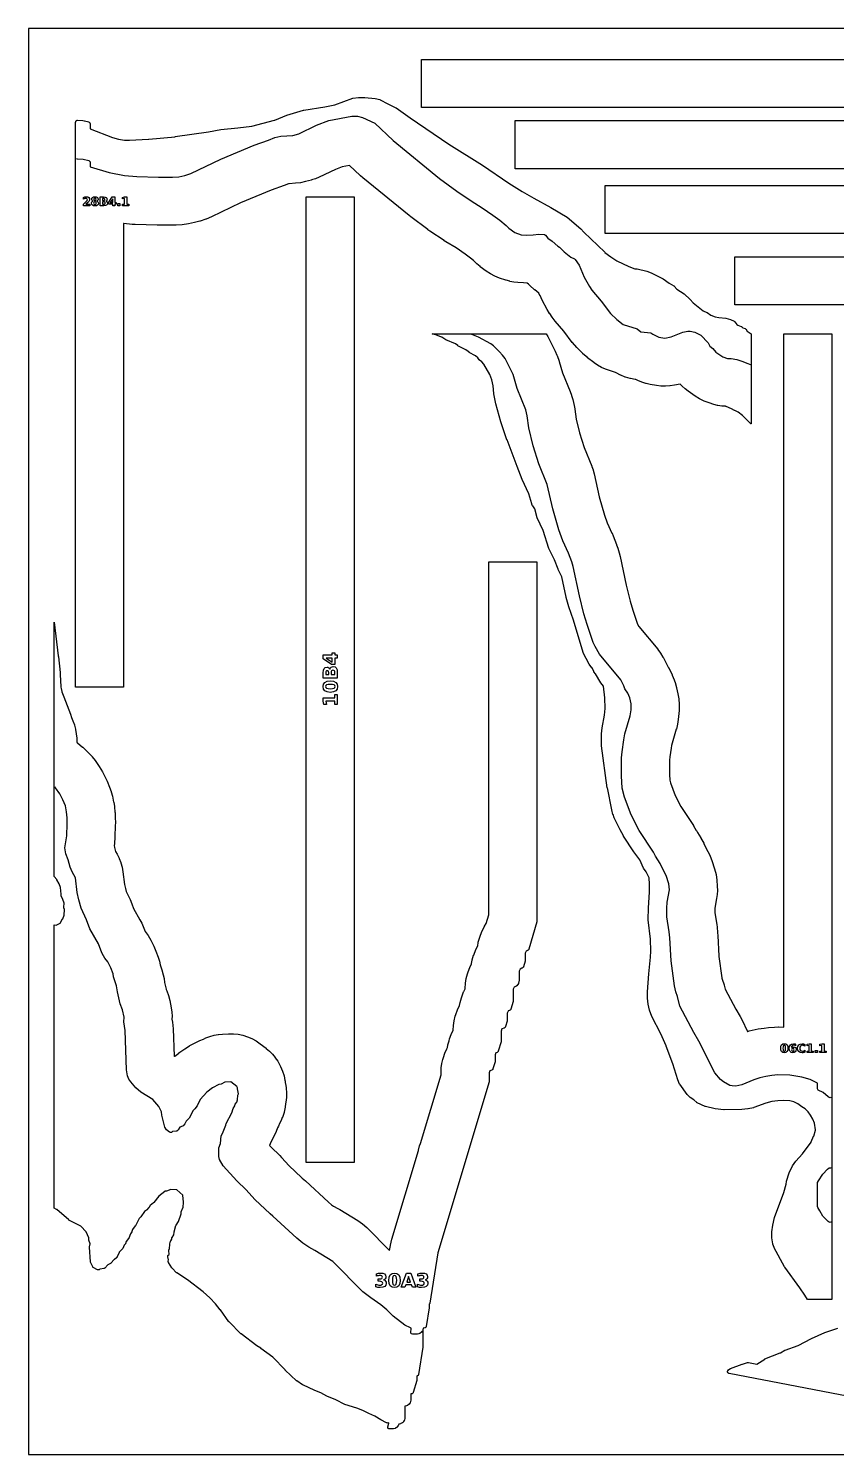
# Model space of a CAD drawing. Header units: millimetres. Extents: x 0 to 841, y 0 to 594.
# Drawn here: x 0 to 336, y 0 to 594 of the extents above; entities that cross this region are included whole.
import ezdxf

# ---------------------------------------------------------------- set-up
doc = ezdxf.new("R2010")
doc.units = ezdxf.units.MM
for name, color, linetype in [('CUT', 1, 'Continuous'), ('ENGRAVE', 5, 'Continuous'), ('SHEET_EDGE_DO_NOT_CUT', 8, 'Continuous')]:
    doc.layers.add(name, color=color, linetype=linetype)

msp = doc.modelspace()

# ---------------------------------------------------------------- linework, layer by layer
at = {"layer": 'CUT'}
for points in [[(565.84, 581.12), (565.84, 561.12), (163.62, 561.12), (163.62, 581.12), (565.84, 581.12)], [(19.62, 554.99), (19.63, 555.05), (19.64, 555.11), (19.68, 555.28), (19.69, 555.33), (19.71, 555.37), (19.73, 555.41), (19.76, 555.45), (19.79, 555.49), (19.86, 555.57), (19.9, 555.61), (19.93, 555.64), (19.97, 555.67), (20.01, 555.69), (20.06, 555.71), (20.17, 555.76), (20.22, 555.77), (20.27, 555.78), (20.33, 555.79), (20.38, 555.79), (22.61, 555.68), (22.67, 555.67), (23.19, 555.59), (23.25, 555.58), (25.06, 555.06), (25.11, 555.05), (25.15, 555.03), (25.18, 555.01), (25.22, 554.99), (25.35, 554.9), (25.39, 554.86), (25.42, 554.83), (25.45, 554.79), (25.48, 554.75), (25.5, 554.71), (25.56, 554.59), (25.58, 554.55), (25.59, 554.51), (25.6, 554.46), (25.61, 554.42), (25.61, 554.38), (25.63, 552.23), (25.63, 552.21), (25.64, 552.21), (35.01, 548.64), (35.02, 548.63), (37.51, 547.87), (37.53, 547.86), (37.54, 547.86), (39.99, 547.55), (40.02, 547.54), (42.1, 547.54), (42.11, 547.54), (50.03, 547.9), (50.04, 547.9), (61.02, 548.94), (61.03, 548.95), (75.01, 551.03), (75.02, 551.03), (80.04, 551.98), (80.09, 551.98), (87.18, 552.62), (87.19, 552.62), (92.95, 553.37), (92.97, 553.37), (102.48, 555.76), (102.52, 555.77), (107.54, 557.85), (107.58, 557.86), (114.56, 560.01), (114.6, 560.02), (114.63, 560.02), (123.41, 561.35), (123.43, 561.35), (127.52, 562.23), (127.52, 562.23), (127.53, 562.23), (135, 565.03), (135.04, 565.04), (135.08, 565.05), (135.12, 565.05), (137.41, 565.31), (137.47, 565.32), (140.04, 565.27), (140.08, 565.27), (144.33, 564.84), (144.39, 564.83), (146.33, 564.38), (146.37, 564.37), (146.42, 564.35), (146.46, 564.33), (149.65, 562.57), (149.67, 562.56), (153.04, 561.03), (153.08, 561.01), (153.12, 560.98), (158.89, 556.81), (158.89, 556.81), (175.02, 545.86), (175.02, 545.86), (189.06, 537.01), (189.08, 537.01), (200.02, 529.62), (200.02, 529.61), (205.61, 526.05), (205.62, 526.05), (210.38, 523.31), (210.39, 523.3), (217.53, 519.51), (217.55, 519.5), (224.29, 515.47), (224.33, 515.45), (224.36, 515.42), (229.96, 510.57), (230.01, 510.53), (231.23, 509.15), (231.25, 509.13), (240, 500.77), (240.02, 500.75), (242.5, 498.86), (242.52, 498.84), (245, 497.28), (245.02, 497.27), (250.03, 494.82), (250.06, 494.81), (252.51, 493.96), (252.53, 493.96), (252.54, 493.96), (253.47, 493.87), (253.54, 493.86), (257.5, 492.9), (257.57, 492.88), (259.29, 492.2), (259.33, 492.19), (264.27, 489.74), (264.3, 489.73), (264.33, 489.7), (266.77, 487.97), (266.79, 487.96), (268.75, 486.84), (268.79, 486.81), (268.83, 486.78), (268.87, 486.74), (270.05, 485.46), (270.05, 485.45), (270.06, 485.44), (273.02, 483.51), (273.06, 483.48), (273.09, 483.45), (275.59, 481.09), (275.62, 481.06), (276.79, 479.73), (276.8, 479.72), (276.81, 479.72), (280.92, 476.36), (280.93, 476.35), (280.94, 476.35), (282.49, 475.74), (282.55, 475.71), (282.6, 475.68), (284.15, 474.59), (284.16, 474.58), (284.17, 474.58), (285.98, 473.95), (286.01, 473.94), (287.53, 473.6), (287.56, 473.6), (290.4, 473.3), (290.44, 473.29), (290.48, 473.28), (292.3, 472.78), (292.34, 472.77), (292.38, 472.75), (293.83, 472.06), (293.88, 472.04), (293.93, 472), (294.1, 471.87), (294.15, 471.83), (294.18, 471.79), (295.02, 470.75), (295.03, 470.74), (295.04, 470.73), (295.43, 470.47), (295.44, 470.46), (295.45, 470.46), (296.82, 469.89), (296.86, 469.87), (296.9, 469.84), (296.94, 469.82), (297.51, 469.36), (297.53, 469.35), (297.54, 469.34), (298.46, 469.01), (298.5, 469), (298.54, 468.97), (298.58, 468.95), (298.62, 468.91), (298.65, 468.88), (298.69, 468.84), (299.35, 467.96), (299.36, 467.95), (299.36, 467.94), (300.94, 466.79), (300.94, 429.26), (300.87, 429.33), (300.84, 429.35), (297.41, 432.8), (297.38, 432.83), (295.59, 434.18), (295.58, 434.19), (295.57, 434.2), (294.11, 434.88), (294.09, 434.89), (292.8, 435.57), (292.77, 435.58), (290.51, 436.49), (290.48, 436.5), (290.24, 436.61), (290.23, 436.62), (290.22, 436.62), (288.74, 436.74), (288.7, 436.74), (287.05, 437.02), (287.01, 437.02), (285.38, 437.44), (285.36, 437.45), (283.45, 438.03), (283.42, 438.04), (281.44, 438.75), (281.39, 438.77), (279.5, 439.7), (279.46, 439.72), (277.67, 440.85), (277.65, 440.86), (274.76, 442.91), (274.74, 442.92), (273.46, 443.91), (273.43, 443.94), (272.24, 445.03), (272.21, 445.06), (271.44, 445.88), (271.44, 445.89), (271.42, 445.89), (269.05, 445.4), (269.03, 445.4), (267.19, 445.11), (267.15, 445.11), (265.31, 444.99), (265.26, 444.99), (263.42, 445.06), (263.37, 445.06), (261.53, 445.3), (261.51, 445.3), (258.95, 445.76), (258.93, 445.76), (257.19, 446.16), (257.14, 446.17), (255.46, 446.71), (255.41, 446.73), (253.77, 447.43), (253.75, 447.44), (252.95, 447.83), (252.94, 447.83), (252.93, 447.83), (252.74, 447.86), (252.71, 447.86), (250.65, 448.21), (250.6, 448.22), (248.6, 448.79), (248.55, 448.8), (246.62, 449.58), (246.57, 449.6), (244.73, 450.58), (244.69, 450.61), (244.51, 450.72), (244.5, 450.73), (244.49, 450.73), (242, 451.48), (241.98, 451.49), (240.28, 452.08), (240.24, 452.1), (238.61, 452.84), (238.57, 452.86), (237.02, 453.74), (236.98, 453.77), (235.51, 454.8), (235.49, 454.81), (232.81, 456.89), (232.78, 456.91), (230.92, 458.54), (230.89, 458.56), (228.33, 461.12), (228.3, 461.14), (226.49, 463.22), (226.47, 463.25), (222.94, 467.9), (222.93, 467.91), (219.38, 472.09), (219.36, 472.11), (218.07, 473.81), (218.05, 473.83), (217.06, 475.3), (217.04, 475.32), (216.06, 476.93), (216.05, 476.95), (213.93, 480.82), (213.92, 480.84), (213.02, 482.72), (213.01, 482.74), (212.58, 483.76), (212.57, 483.77), (212.56, 483.78), (210.82, 485.14), (210.79, 485.16), (208.77, 486.96), (208.75, 486.98), (208.27, 487.47), (208.25, 487.49), (207.65, 487.98), (207.64, 487.99), (207.63, 487.99), (206.17, 488.01), (206.14, 488.01), (203.83, 488.17), (203.81, 488.17), (202.16, 488.36), (202.12, 488.36), (200.5, 488.68), (200.46, 488.69), (198.87, 489.15), (198.85, 489.16), (196.18, 490.05), (196.16, 490.06), (194.25, 490.82), (194.2, 490.84), (192.39, 491.78), (192.35, 491.81), (190.64, 492.94), (190.61, 492.95), (188.13, 494.79), (188.12, 494.8), (186.75, 495.91), (186.72, 495.94), (185.46, 497.17), (185.45, 497.18), (185.3, 497.33), (185.28, 497.36), (184.05, 498.37), (184.03, 498.38), (181.83, 499.99), (181.82, 499.99), (178.05, 502.59), (178.04, 502.6), (173.83, 505.19), (173.82, 505.19), (173.15, 505.62), (173.14, 505.63), (167.18, 509.63), (167.17, 509.64), (166.37, 510.2), (166.36, 510.21), (159.2, 515.55), (159.19, 515.56), (158.53, 516.08), (158.52, 516.08), (139.26, 531.77), (139.24, 531.78), (138.2, 532.7), (138.18, 532.71), (133.68, 536.94), (133.67, 536.94), (133.66, 536.94), (130.61, 536.34), (130.6, 536.34), (130.59, 536.33), (127.83, 535.29), (127.81, 535.28), (121.07, 532.09), (121.05, 532.09), (119.49, 531.43), (119.45, 531.42), (117.85, 530.9), (117.83, 530.89), (115.37, 530.21), (115.34, 530.21), (113.3, 529.76), (113.24, 529.75), (111.16, 529.52), (111.13, 529.52), (108.49, 529.37), (108.48, 529.37), (108.47, 529.36), (108.28, 529.27), (108.25, 529.26), (106.48, 528.56), (106.46, 528.55), (101.12, 526.73), (101.1, 526.72), (88.24, 521.36), (88.23, 521.35), (76.24, 515.58), (76.21, 515.57), (73.94, 514.64), (73.91, 514.63), (71.44, 513.8), (71.41, 513.79), (69.15, 513.18), (69.12, 513.17), (66.66, 512.66), (66.62, 512.65), (63.98, 512.28), (63.95, 512.28), (61.44, 512.1), (61.42, 512.1), (60, 512.05), (59.98, 512.05), (54.1, 512.06), (54.1, 512.06), (53.54, 512.07), (53.53, 512.07), (44.45, 512.33), (44.44, 512.33), (43.17, 512.41), (43.16, 512.41), (39.64, 512.75), (39.63, 512.75), (39.62, 512.73), (39.62, 319.62), (19.62, 319.62), (19.62, 554.99)], [(604.84, 555.62), (604.84, 535.62), (202.62, 535.62), (202.62, 555.62), (604.84, 555.62)], [(135.61, 121.62), (115.64, 121.62), (115.63, 523.84), (135.64, 523.84), (135.61, 121.62)], [(642.34, 528.62), (642.34, 508.62), (240.12, 508.62), (240.12, 528.62), (642.34, 528.62)], [(334.58, 64.62), (324.4, 64.62), (323.32, 66.41), (323.31, 66.43), (321.3, 69.39), (321.29, 69.4), (314.93, 78.04), (314.89, 78.1), (310.58, 86.11), (310.56, 86.15), (310.55, 86.19), (310.04, 87.63), (310.03, 87.67), (310.02, 87.71), (309.59, 90.19), (309.59, 90.23), (309.58, 90.28), (309.59, 92.69), (309.59, 92.75), (309.94, 95.48), (309.95, 95.53), (310.68, 98.71), (310.7, 98.77), (314.57, 109.16), (314.57, 109.18), (315.51, 112.64), (315.51, 112.67), (315.65, 113.75), (315.66, 113.79), (315.67, 113.84), (316.77, 117.3), (316.8, 117.37), (318.15, 120.18), (318.17, 120.22), (318.2, 120.26), (319.59, 122.13), (319.62, 122.17), (322.38, 125.17), (322.4, 125.2), (325.93, 130.16), (325.93, 130.17), (325.94, 130.18), (326.99, 132.63), (327, 132.66), (327.73, 135.15), (327.73, 135.17), (327.73, 135.18), (327.4, 138), (327.4, 138.01), (327.39, 138.02), (326.64, 139.68), (326.63, 139.71), (325.69, 141.28), (325.68, 141.29), (324.69, 142.72), (324.67, 142.75), (323.49, 144.03), (323.48, 144.04), (323.47, 144.05), (322.11, 144.78), (322.08, 144.8), (322.05, 144.82), (320.45, 146.02), (320.44, 146.03), (320.43, 146.03), (318.8, 146.9), (318.79, 146.9), (318.79, 146.91), (317.09, 147.32), (317.08, 147.33), (317.07, 147.33), (314.6, 147.44), (314.58, 147.44), (312.11, 147.36), (312.08, 147.36), (309.62, 147.02), (309.59, 147.02), (307.07, 146.33), (307.05, 146.32), (302.06, 144.48), (302, 144.46), (299.65, 143.94), (299.59, 143.93), (297.14, 143.66), (297.09, 143.66), (289.65, 143.6), (289.59, 143.61), (285.99, 143.98), (285.92, 143.99), (281.94, 144.98), (281.9, 144.99), (281.86, 145.01), (278.48, 146.45), (278.44, 146.47), (278.4, 146.5), (278.37, 146.53), (278.33, 146.56), (277.09, 147.77), (277.08, 147.78), (277.06, 147.78), (275.59, 148.64), (275.56, 148.67), (275.52, 148.69), (275.49, 148.72), (274.38, 149.82), (274.35, 149.85), (274.33, 149.89), (271.19, 154.19), (271.16, 154.24), (271.13, 154.3), (270.43, 156.03), (270.41, 156.06), (268.32, 162.67), (268.31, 162.68), (265.55, 170.15), (265.54, 170.16), (263.29, 175.17), (263.29, 175.18), (259.58, 182.43), (259.55, 182.48), (258.59, 185.08), (258.57, 185.15), (258.05, 187.6), (258.04, 187.65), (257.8, 190.1), (257.8, 190.15), (257.81, 192.67), (257.81, 192.71), (258.34, 200.15), (258.34, 200.16), (259.04, 207.11), (259.04, 207.13), (259.13, 209.7), (259.13, 209.72), (259.02, 214.62), (259.02, 214.64), (258.08, 222.68), (258.07, 222.75), (258.14, 227.67), (258.14, 227.71), (258.65, 234.24), (258.65, 234.26), (258.67, 237.63), (258.66, 237.66), (258.42, 240.13), (258.42, 240.15), (258.42, 240.16), (257.25, 242.65), (257.24, 242.67), (257.24, 242.68), (256.13, 244.17), (256.1, 244.22), (256.07, 244.28), (254.63, 247.7), (254.62, 247.71), (254.62, 247.72), (252.07, 251.03), (252.05, 251.06), (247.85, 257.63), (247.83, 257.66), (246.45, 260.14), (246.44, 260.16), (243.93, 265.18), (243.91, 265.23), (243.44, 266.54), (243.42, 266.6), (242.96, 268.52), (242.96, 268.54), (241.07, 277.68), (241.06, 277.71), (238.7, 295.18), (238.7, 295.24), (238.61, 300.18), (238.62, 300.25), (238.89, 302.68), (238.9, 302.72), (239.92, 307.98), (239.92, 308.01), (240.15, 310.71), (240.15, 310.74), (240, 315.17), (240, 315.19), (239.42, 320), (239.42, 320.01), (239.42, 320.02), (238.34, 321.37), (238.31, 321.4), (238.29, 321.43), (236.15, 325.14), (236.14, 325.15), (236.14, 325.16), (235.45, 326), (235.43, 326.03), (235.4, 326.07), (235.38, 326.11), (234.69, 327.65), (234.68, 327.67), (234.67, 327.68), (233.56, 329.18), (233.52, 329.24), (230.98, 334), (230.96, 334.04), (230.94, 334.09), (226.94, 347.51), (226.93, 347.52), (225, 353.1), (224.99, 353.13), (223.96, 357.05), (223.95, 357.07), (222.08, 365.53), (222.08, 365.54), (222.07, 365.55), (220.59, 368.69), (220.58, 368.72), (219.03, 372.67), (219.02, 372.69), (216.75, 377.35), (216.72, 377.42), (214.3, 384.85), (214.29, 384.87), (211.85, 390.13), (211.83, 390.17), (211.82, 390.21), (210.84, 393.91), (210.83, 393.92), (210.83, 393.93), (209.98, 395.13), (209.95, 395.17), (209.93, 395.21), (209.61, 395.9), (209.59, 395.96), (208.31, 400.17), (208.3, 400.2), (205.62, 406.17), (205.61, 406.19), (203.46, 411.55), (203.46, 411.56), (199.28, 422.65), (199.27, 422.66), (196.72, 430.14), (196.72, 430.16), (194.57, 437.6), (194.56, 437.65), (193.83, 441.85), (193.83, 441.9), (193.56, 445.18), (193.56, 445.21), (193.01, 447.66), (193.01, 447.67), (193, 447.68), (192.09, 449.88), (192.08, 449.91), (189.57, 454.18), (189.57, 454.19), (189.56, 454.19), (188.76, 455.16), (188.75, 455.17), (188.74, 455.17), (187.84, 455.89), (187.81, 455.92), (187.78, 455.95), (187.75, 455.98), (187.09, 456.87), (187.08, 456.88), (187.07, 456.89), (186.18, 457.65), (186.17, 457.65), (186.16, 457.66), (183.54, 459.07), (183.5, 459.09), (183.47, 459.12), (182.14, 460.17), (182.13, 460.17), (182.12, 460.18), (178.84, 461.86), (178.79, 461.89), (178.76, 461.91), (177.8, 462.66), (177.8, 462.67), (177.79, 462.67), (173.86, 464.34), (173.8, 464.37), (172.07, 465.4), (172.04, 465.41), (169.59, 466.46), (169.58, 466.47), (169.57, 466.47), (168.14, 466.84), (215.6, 466.84), (216.25, 465.69), (216.26, 465.67), (218.79, 460.74), (218.8, 460.73), (219.32, 459.63), (219.32, 459.62), (220.09, 457.87), (220.1, 457.84), (220.99, 455.38), (221, 455.35), (222.36, 450.63), (222.37, 450.6), (225.59, 442.85), (225.6, 442.83), (226.18, 441.21), (226.2, 441.17), (226.64, 439.51), (226.65, 439.49), (227.2, 437), (227.21, 436.98), (227.47, 435.51), (227.48, 435.49), (228.08, 431.33), (228.08, 431.31), (229.41, 425.56), (229.42, 425.54), (231.38, 419.5), (231.39, 419.48), (234.56, 411.63), (234.57, 411.61), (235.1, 410.12), (235.11, 410.08), (235.53, 408.56), (235.53, 408.54), (237.72, 398.91), (237.72, 398.9), (239.89, 391.28), (239.89, 391.27), (241, 388.14), (241.01, 388.12), (243, 383.8), (243.01, 383.79), (243.49, 382.64), (243.5, 382.63), (244.89, 379.01), (244.9, 378.99), (245.4, 377.54), (245.4, 377.52), (245.97, 375.61), (245.98, 375.59), (246.36, 374.08), (246.37, 374.06), (248.92, 362.17), (248.92, 362.16), (250.57, 355.45), (250.57, 355.44), (251.67, 351.75), (251.68, 351.75), (253.65, 345.9), (253.65, 345.89), (253.66, 345.88), (254.23, 344.92), (254.23, 344.91), (254.24, 344.91), (262.07, 335.4), (262.09, 335.38), (263.23, 333.85), (263.26, 333.81), (264.24, 332.18), (264.25, 332.16), (265.59, 329.68), (265.6, 329.66), (266.45, 327.9), (266.46, 327.85), (266.48, 327.81), (266.49, 327.8), (266.49, 327.78), (267.19, 326.63), (267.22, 326.58), (268.09, 324.72), (268.1, 324.69), (268.91, 322.72), (268.91, 322.7), (269.49, 321.11), (269.5, 321.06), (269.93, 319.43), (269.93, 319.4), (270.48, 316.91), (270.48, 316.88), (270.83, 314.73), (270.83, 314.68), (270.94, 312.5), (270.94, 312.48), (270.92, 310), (270.92, 309.97), (270.74, 307.48), (270.73, 307.45), (270.41, 305.01), (270.4, 304.99), (270.16, 303.56), (270.15, 303.53), (269.8, 302.12), (269.79, 302.11), (267.82, 295.29), (267.81, 295.27), (267.59, 294.24), (267.59, 294.22), (267.1, 290.58), (267.1, 290.57), (267, 289.28), (267, 289.26), (266.92, 283.34), (266.92, 283.31), (267.11, 280.86), (267.11, 280.85), (267.11, 280.84), (267.38, 279.79), (267.39, 279.76), (269.33, 274.55), (269.35, 274.52), (271.66, 269.93), (271.67, 269.9), (276.94, 261.96), (276.95, 261.93), (278.11, 259.94), (278.13, 259.92), (278.56, 259.07), (278.57, 259.05), (279.98, 256.81), (279.99, 256.79), (281.19, 254.59), (281.2, 254.56), (282.32, 252.16), (282.33, 252.14), (282.9, 251.15), (282.92, 251.13), (283.83, 249.33), (283.85, 249.28), (284.58, 247.4), (284.59, 247.38), (285.72, 243.93), (285.73, 243.9), (286.32, 241.62), (286.33, 241.56), (286.65, 239.23), (286.66, 239.2), (286.85, 236.7), (286.85, 236.68), (286.91, 235), (286.91, 234.95), (286.82, 233.28), (286.81, 233.24), (286.58, 231.57), (286.58, 231.55), (285.85, 227.6), (285.85, 227.57), (285.82, 227.15), (285.82, 227.13), (285.85, 225.79), (285.85, 225.76), (286.62, 220.68), (286.63, 220.67), (286.74, 219.8), (286.74, 219.79), (287, 217.3), (287, 217.29), (287.09, 216.23), (287.09, 216.22), (287.55, 207.52), (287.55, 207.5), (288.73, 198.59), (288.74, 198.57), (288.77, 198.42), (288.77, 198.41), (288.77, 198.4), (288.9, 198.06), (288.91, 198.03), (289.68, 195.59), (289.69, 195.55), (290.1, 193.89), (290.1, 193.88), (290.11, 193.87), (294.51, 185.54), (294.52, 185.53), (296.34, 182.46), (296.35, 182.45), (297.05, 181.17), (297.06, 181.15), (299.5, 176.26), (299.5, 176.25), (299.52, 176.25), (300.08, 176.41), (300.1, 176.42), (302.59, 176.99), (302.6, 176.99), (303.89, 177.24), (303.9, 177.25), (306.38, 177.64), (306.4, 177.65), (308.13, 177.85), (308.15, 177.85), (310.66, 178.03), (310.68, 178.03), (312.41, 178.08), (312.43, 178.08), (314.57, 178.04), (314.58, 178.04), (314.58, 178.05), (314.58, 466.84), (334.58, 466.84), (334.58, 64.62)], [(154.03, 12.17), (154, 12.12), (153.73, 11.66), (153.7, 11.61), (153.66, 11.57), (153.35, 11.26), (153.31, 11.22), (153.26, 11.18), (152.82, 10.91), (152.77, 10.89), (152.73, 10.87), (152.68, 10.85), (152.05, 10.68), (151.99, 10.67), (151.93, 10.67), (150.38, 10.63), (150.33, 10.63), (150.28, 10.63), (150.16, 10.65), (150.12, 10.67), (150.07, 10.68), (150.02, 10.7), (149.98, 10.73), (149.94, 10.76), (149.82, 10.86), (149.78, 10.89), (149.74, 10.93), (149.71, 10.97), (149.69, 11.01), (149.67, 11.05), (149.65, 11.1), (149.61, 11.23), (149.6, 11.28), (149.59, 11.33), (149.59, 11.37), (149.59, 11.42), (149.6, 11.47), (149.61, 11.52), (150.06, 13.11), (150.06, 13.12), (150.05, 13.12), (149.42, 13.11), (149.37, 13.11), (149.32, 13.12), (149.28, 13.13), (149.11, 13.17), (149.07, 13.19), (149.02, 13.21), (146.72, 14.38), (146.68, 14.4), (144.24, 15.97), (144.23, 15.97), (144.22, 15.98), (141.72, 17.01), (141.68, 17.03), (139.23, 18.3), (139.2, 18.32), (136.73, 19.28), (136.71, 19.28), (131.77, 20.82), (131.73, 20.83), (131.7, 20.85), (127.94, 22.71), (127.93, 22.71), (124.29, 24.28), (124.25, 24.3), (121.77, 25.67), (121.74, 25.68), (119.23, 26.65), (119.19, 26.66), (114.22, 28.97), (114.18, 28.99), (114.15, 29.01), (111.72, 30.68), (111.67, 30.73), (106.85, 35.19), (106.83, 35.21), (101.74, 40.51), (101.73, 40.52), (101.72, 40.52), (96.75, 44.21), (96.74, 44.22), (95.12, 45.22), (95.08, 45.25), (88.52, 50.23), (88.47, 50.27), (83.53, 55.19), (83.51, 55.22), (83.48, 55.25), (79.89, 60.2), (79.88, 60.21), (77.87, 62.72), (77.86, 62.73), (75.46, 65.22), (75.45, 65.23), (72.72, 67.7), (72.7, 67.71), (66.25, 72.7), (66.23, 72.71), (61.72, 75.62), (61.67, 75.66), (61.63, 75.7), (59.77, 77.68), (59.74, 77.72), (59.72, 77.75), (58.3, 79.93), (58.28, 79.97), (58.26, 80.01), (58.24, 80.05), (58.23, 80.1), (58.19, 80.27), (58.18, 80.32), (58.18, 80.38), (58.18, 80.43), (58.19, 80.48), (58.33, 81.1), (58.33, 81.12), (58.33, 81.13), (57.99, 82.32), (57.98, 82.37), (57.97, 82.41), (57.97, 82.46), (57.97, 82.5), (57.98, 82.55), (57.99, 82.59), (58.03, 82.74), (58.05, 82.79), (58.07, 82.84), (58.1, 82.88), (58.13, 82.93), (58.17, 82.96), (58.58, 83.35), (58.59, 83.36), (58.59, 83.37), (58.39, 84.95), (58.38, 85), (58.38, 85.05), (58.39, 85.1), (58.4, 85.14), (58.43, 85.25), (58.44, 85.29), (58.46, 85.33), (58.48, 85.37), (58.51, 85.41), (58.72, 85.71), (58.73, 85.72), (58.73, 85.73), (58.85, 87.66), (58.85, 87.71), (58.87, 87.77), (59.19, 88.87), (59.2, 88.91), (59.22, 88.95), (59.24, 88.98), (59.69, 89.74), (59.69, 89.75), (59.69, 89.77), (59.67, 90), (59.67, 90.05), (59.68, 90.09), (59.68, 90.13), (59.69, 90.18), (59.73, 90.31), (59.74, 90.35), (59.76, 90.4), (59.79, 90.44), (60.46, 91.47), (60.46, 91.48), (60.46, 91.5), (60.59, 92.67), (60.6, 92.71), (60.61, 92.75), (61.35, 95.34), (61.37, 95.39), (61.39, 95.44), (61.42, 95.48), (62.44, 96.99), (62.45, 97), (62.45, 97.01), (63.54, 100.18), (63.55, 100.19), (63.55, 100.21), (63.59, 100.86), (63.6, 100.92), (63.61, 100.97), (63.63, 101.02), (64.33, 102.7), (64.34, 102.71), (64.34, 102.73), (64.52, 105.2), (64.52, 105.21), (64.52, 105.22), (64.23, 107.95), (64.23, 107.96), (64.22, 107.97), (61.74, 110.2), (61.73, 110.2), (61.72, 110.21), (59.25, 110.39), (59.23, 110.39), (59.22, 110.38), (57.4, 109.69), (57.35, 109.68), (57.31, 109.67), (57.26, 109.66), (56.75, 109.62), (56.73, 109.62), (56.72, 109.61), (54.24, 107.63), (54.23, 107.62), (54.23, 107.61), (52.19, 104.9), (52.16, 104.86), (52.13, 104.83), (52.1, 104.8), (50.72, 103.74), (50.71, 103.73), (50.71, 103.72), (50.09, 102.76), (50.06, 102.72), (50.03, 102.68), (49.27, 101.88), (49.23, 101.84), (49.18, 101.81), (48.26, 101.2), (48.25, 101.19), (48.25, 101.18), (46.79, 98.94), (46.76, 98.9), (46.73, 98.87), (46.7, 98.84), (46.13, 98.33), (46.12, 98.33), (46.11, 98.32), (44.51, 95.26), (44.49, 95.22), (44.46, 95.18), (43.29, 93.68), (43.28, 93.67), (43.28, 93.66), (43.03, 92.83), (43.02, 92.78), (43, 92.73), (42.97, 92.69), (42.5, 91.97), (42.49, 91.96), (42.48, 91.95), (41.77, 90.1), (41.75, 90.05), (41.72, 90), (41.69, 89.96), (40.71, 88.76), (40.7, 88.75), (40.69, 88.74), (40.34, 87.81), (40.32, 87.77), (40.3, 87.73), (40.27, 87.69), (40.24, 87.65), (39.79, 87.17), (39.78, 87.16), (39.78, 87.15), (39.26, 85.84), (39.24, 85.8), (39.21, 85.75), (39.18, 85.71), (39.15, 85.68), (37.75, 84.21), (37.74, 84.2), (37.74, 84.19), (36.77, 82.05), (36.74, 82), (36.71, 81.96), (36.68, 81.92), (36.64, 81.88), (36.6, 81.85), (35.74, 81.23), (35.73, 81.22), (35.72, 81.21), (34.32, 79.63), (34.28, 79.59), (34.24, 79.55), (34.2, 79.53), (34.15, 79.5), (32.99, 78.97), (32.98, 78.96), (32.97, 78.95), (31.82, 77.64), (31.79, 77.61), (31.75, 77.57), (31.71, 77.55), (31.67, 77.52), (31.62, 77.5), (31.5, 77.46), (31.46, 77.44), (31.41, 77.43), (29.78, 77.18), (29.77, 77.18), (29.76, 77.17), (29.43, 76.96), (29.39, 76.93), (29.35, 76.92), (29.3, 76.9), (29.26, 76.89), (29.21, 76.88), (29.17, 76.88), (29.12, 76.88), (28.94, 76.89), (28.89, 76.9), (28.84, 76.91), (28.79, 76.93), (28.74, 76.95), (26.94, 77.93), (26.89, 77.96), (26.85, 77.99), (26.81, 78.03), (26.78, 78.07), (26.75, 78.11), (26.72, 78.16), (25.83, 80.06), (25.81, 80.11), (25.79, 80.15), (25.78, 80.2), (25.78, 80.25), (25.44, 86.35), (25.44, 86.41), (25.45, 86.47), (25.68, 87.7), (25.69, 87.71), (25.68, 87.73), (25.14, 89.24), (25.13, 89.29), (25.12, 89.33), (25.11, 89.38), (25.06, 90.2), (25.06, 90.21), (25.05, 90.23), (24.03, 92.7), (24.02, 92.71), (24.01, 92.72), (21.74, 95.14), (21.73, 95.15), (21.72, 95.15), (16.82, 97.61), (16.78, 97.63), (16.75, 97.65), (16.72, 97.68), (11.74, 102.01), (11.73, 102.02), (11.72, 102.02), (10.62, 102.56), (10.62, 220.58), (11.47, 220.47), (11.48, 220.47), (11.49, 220.47), (13.13, 221.3), (13.14, 221.31), (13.14, 221.32), (14.21, 223.14), (14.23, 223.17), (14.83, 224.61), (14.83, 224.62), (14.83, 224.63), (14.93, 227.01), (14.93, 227.02), (14.92, 227.03), (14.67, 227.73), (14.66, 227.78), (14.65, 227.83), (14.65, 227.89), (14.65, 227.94), (14.8, 229.63), (14.8, 229.65), (14.8, 229.66), (14.25, 231.25), (14.24, 231.28), (13.6, 232.61), (13.59, 232.65), (13.57, 232.7), (13.56, 232.75), (13.56, 232.79), (13.56, 232.84), (13.58, 233.37), (13.58, 233.38), (13.58, 233.39), (13.27, 236.18), (13.27, 236.19), (13.26, 236.2), (12.71, 237.7), (12.71, 237.71), (12.71, 237.72), (11.75, 239.44), (11.74, 239.44), (11.73, 239.45), (10.62, 240.83), (10.62, 346.7), (12.4, 332.74), (12.4, 332.73), (12.46, 332.24), (12.46, 332.23), (13.12, 325.76), (13.12, 325.75), (13.19, 324.95), (13.19, 324.94), (13.51, 319.71), (13.51, 319.69), (13.58, 319.13), (13.59, 319.11), (13.89, 317.77), (13.89, 317.75), (14.64, 315.57), (14.65, 315.56), (16.8, 310.24), (16.81, 310.21), (17.46, 308.34), (17.46, 308.32), (17.86, 306.97), (17.87, 306.94), (18.43, 305.64), (18.44, 305.62), (19.08, 303.9), (19.1, 303.85), (19.58, 302.09), (19.59, 302.04), (19.9, 300.24), (19.91, 300.2), (20.05, 298.37), (20.05, 298.34), (20.11, 296.64), (20.11, 296.63), (20.12, 296.62), (20.39, 296.43), (20.42, 296.41), (22.52, 294.64), (22.55, 294.62), (25.14, 292.12), (25.16, 292.11), (26.48, 290.7), (26.51, 290.66), (27.69, 289.14), (27.7, 289.12), (29.44, 286.62), (29.45, 286.59), (30.79, 284.38), (30.8, 284.35), (32.06, 281.91), (32.07, 281.89), (32.73, 280.49), (32.73, 280.48), (33.78, 277.98), (33.79, 277.96), (34.45, 276.15), (34.47, 276.1), (34.95, 274.23), (34.95, 274.2), (35.45, 271.74), (35.46, 271.72), (35.74, 269.91), (35.74, 269.88), (36.01, 267.41), (36.02, 267.39), (36.13, 265.48), (36.13, 265.45), (36.16, 262.96), (36.16, 262.95), (36.15, 262.16), (36.15, 262.15), (36.01, 257.19), (36.01, 257.16), (35.75, 254.49), (35.75, 254.45), (35.6, 253.56), (35.6, 253.54), (35.6, 253.53), (35.79, 252.93), (35.8, 252.91), (36.26, 251.21), (36.26, 251.2), (36.27, 251.19), (36.9, 250.07), (36.91, 250.05), (37.77, 248.35), (37.79, 248.3), (38.47, 246.54), (38.49, 246.49), (39, 244.67), (39.01, 244.62), (39.34, 242.74), (39.34, 242.72), (40, 237.5), (40.01, 237.48), (40.37, 235.77), (40.38, 235.76), (40.72, 234.52), (40.72, 234.51), (40.73, 234.5), (42.27, 231.19), (42.28, 231.16), (42.99, 229.42), (43, 229.4), (43.72, 227.39), (43.72, 227.38), (43.72, 227.37), (46.41, 222.71), (46.42, 222.7), (47.13, 221.34), (47.15, 221.3), (47.75, 219.89), (47.76, 219.88), (48.55, 217.82), (48.56, 217.81), (48.56, 217.8), (49.76, 216.16), (49.79, 216.12), (50.87, 214.25), (50.89, 214.22), (52.13, 211.77), (52.14, 211.74), (53.05, 209.65), (53.06, 209.62), (53.98, 207.13), (53.98, 207.11), (54.49, 205.53), (54.5, 205.49), (54.86, 203.93), (54.86, 203.91), (55.68, 201.4), (55.68, 201.38), (56.11, 199.84), (56.12, 199.8), (56.43, 198.23), (56.43, 198.21), (56.67, 196.63), (56.67, 196.61), (57.36, 193.78), (57.37, 193.76), (57.43, 193.46), (57.43, 193.45), (57.43, 193.44), (57.55, 193.16), (57.56, 193.13), (58.28, 191.18), (58.29, 191.13), (58.8, 189.12), (58.8, 189.09), (59.41, 186.01), (59.41, 185.99), (59.66, 184.3), (59.67, 184.26), (59.77, 182.57), (59.77, 182.53), (59.75, 181.37), (59.75, 181.36), (59.75, 181.34), (59.96, 180.09), (59.97, 180.05), (60.25, 177.29), (60.25, 177.26), (60.6, 165.89), (60.6, 165.88), (60.61, 165.87), (60.78, 165.77), (60.79, 165.77), (60.79, 165.78), (60.89, 165.87), (60.93, 165.9), (62.59, 167.23), (62.61, 167.25), (65.03, 168.98), (65.06, 169), (67.11, 170.28), (67.13, 170.3), (69.64, 171.66), (69.66, 171.68), (71.33, 172.49), (71.37, 172.5), (72.87, 173.06), (72.89, 173.07), (73.86, 173.54), (73.9, 173.56), (75.53, 174.17), (75.58, 174.18), (77.26, 174.65), (77.3, 174.66), (79.01, 174.97), (79.06, 174.98), (80.8, 175.14), (80.83, 175.14), (83.29, 175.26), (83.31, 175.26), (85.28, 175.25), (85.33, 175.25), (87.28, 175.04), (87.33, 175.03), (89.25, 174.64), (89.3, 174.62), (91.17, 174.03), (91.22, 174.02), (93.02, 173.24), (93.07, 173.22), (94.78, 172.27), (94.82, 172.24), (96.44, 171.12), (96.46, 171.1), (98.94, 169.19), (98.96, 169.17), (100.32, 168.02), (100.35, 167.99), (101.6, 166.73), (101.63, 166.7), (102.75, 165.33), (102.78, 165.29), (103.77, 163.82), (103.79, 163.79), (104.65, 162.23), (104.66, 162.21), (104.97, 161.59), (104.98, 161.57), (105.78, 159.72), (105.8, 159.67), (106.4, 157.77), (106.41, 157.72), (106.81, 155.76), (106.82, 155.71), (106.9, 154.88), (106.91, 154.85), (106.96, 154.6), (106.97, 154.58), (107.3, 152.68), (107.3, 152.63), (107.44, 150.71), (107.45, 150.66), (107.4, 148.75), (107.39, 148.7), (107.16, 146.79), (107.15, 146.74), (106.99, 146.06), (106.99, 146.03), (106.87, 144.77), (106.86, 144.71), (106.41, 142.56), (106.4, 142.51), (105.71, 140.41), (105.7, 140.39), (105.35, 139.5), (105.34, 139.48), (104.44, 137.51), (104.42, 137.47), (104.25, 137.18), (104.24, 137.17), (104.24, 137.16), (104.07, 136.75), (104.05, 136.7), (103.69, 136.04), (103.68, 136.01), (103.13, 134.54), (103.12, 134.5), (102.4, 132.98), (102.39, 132.96), (100.88, 130.07), (100.86, 130.04), (100.61, 129.38), (100.6, 129.36), (100.35, 128.77), (100.35, 128.76), (100.36, 128.75), (101.08, 127.96), (101.09, 127.95), (104.61, 124.5), (104.62, 124.49), (105.32, 123.77), (105.32, 123.76), (108.51, 120.3), (108.53, 120.29), (113.63, 115.43), (113.65, 115.41), (114, 115.14), (114.02, 115.12), (115.34, 114), (115.36, 113.98), (124.97, 105.06), (124.98, 105.05), (126.19, 104.03), (126.21, 104.02), (127.01, 103.49), (127.03, 103.48), (128.8, 102.51), (128.81, 102.5), (129.6, 102.05), (129.61, 102.05), (137.09, 97.52), (137.11, 97.5), (139.08, 96.14), (139.12, 96.1), (140.91, 94.51), (140.93, 94.49), (150.37, 84.99), (150.38, 84.98), (150.38, 84.99), (150.72, 87.12), (150.72, 87.15), (151.31, 89.72), (151.32, 89.76), (162.36, 126.64), (162.37, 126.66), (162.38, 126.7), (162.38, 126.73), (162.88, 128.57), (162.89, 128.62), (163.21, 129.48), (163.22, 129.5), (171.8, 158.15), (171.8, 158.16), (171.8, 158.17), (171.81, 159.29), (171.81, 159.32), (171.9, 161.05), (171.91, 161.09), (172.15, 162.8), (172.16, 162.84), (172.55, 164.53), (172.56, 164.55), (172.77, 165.31), (172.78, 165.34), (173.39, 167.17), (173.41, 167.22), (174.2, 168.97), (174.22, 169.01), (174.53, 169.56), (174.54, 169.57), (174.54, 169.58), (174.69, 170.55), (174.7, 170.6), (175.13, 172.31), (175.13, 172.33), (175.36, 173.1), (175.37, 173.13), (176.03, 175), (176.05, 175.05), (176.82, 176.66), (176.82, 176.68), (176.82, 176.69), (176.82, 176.73), (176.82, 176.75), (176.93, 178.67), (176.94, 178.72), (177.23, 180.61), (177.24, 180.65), (177.72, 182.52), (177.73, 182.54), (177.97, 183.31), (177.98, 183.34), (178.67, 185.2), (178.69, 185.25), (179.55, 187.01), (179.55, 187.02), (179.56, 187.04), (179.76, 188.28), (179.78, 188.33), (180.28, 190.19), (180.29, 190.22), (180.55, 191.03), (180.56, 191.05), (181.21, 192.78), (181.23, 192.82), (181.82, 194.03), (181.82, 194.04), (181.83, 194.05), (181.83, 194.19), (181.83, 194.22), (181.95, 196.21), (181.95, 196.27), (182.27, 198.23), (182.28, 198.28), (182.8, 200.21), (182.81, 200.23), (183.07, 201.02), (183.07, 201.05), (183.76, 202.85), (183.78, 202.9), (184.55, 204.43), (184.55, 204.44), (184.55, 204.46), (184.82, 205.95), (184.83, 206), (185.39, 207.96), (185.4, 207.98), (185.68, 208.81), (185.69, 208.83), (186.4, 210.63), (186.42, 210.67), (187.07, 211.93), (187.08, 211.94), (187.08, 211.95), (187.31, 213.33), (187.32, 213.39), (187.9, 215.44), (187.91, 215.47), (188.18, 216.27), (188.19, 216.29), (188.93, 218.15), (188.95, 218.2), (189.87, 219.96), (189.9, 220.01), (190.65, 221.14), (190.65, 221.15), (190.66, 221.16), (191.73, 224.79), (191.73, 224.8), (191.73, 224.82), (191.73, 371.8), (211.73, 371.8), (211.73, 221.99), (211.73, 221.94), (211.72, 221.89), (211.71, 221.85), (208.33, 210.47), (208.32, 210.42), (208.29, 210.37), (208.27, 210.32), (208.23, 210.28), (208.07, 210.09), (208.03, 210.05), (207.99, 210.02), (207.95, 209.99), (207.91, 209.97), (207.87, 209.95), (207.25, 209.71), (207.24, 209.71), (207.23, 209.7), (206.87, 208.84), (206.87, 208.83), (206.87, 208.82), (206.86, 205.66), (206.86, 205.61), (206.85, 205.56), (206.84, 205.52), (206.16, 203.19), (206.14, 203.15), (206.12, 203.11), (206.1, 203.06), (206.03, 202.96), (205.99, 202.91), (205.96, 202.87), (205.92, 202.83), (205.61, 202.59), (205.57, 202.57), (205.53, 202.54), (205.49, 202.52), (204.74, 202.22), (204.73, 202.22), (204.72, 202.21), (204.37, 201.35), (204.37, 201.34), (204.37, 201.33), (204.36, 197.74), (204.36, 197.69), (204.35, 197.64), (204.1, 196.4), (204.08, 196.35), (204.07, 196.31), (204.05, 196.26), (203.78, 195.76), (203.75, 195.72), (203.73, 195.69), (203.7, 195.65), (203.35, 195.28), (203.3, 195.24), (203.25, 195.21), (202.9, 194.98), (202.84, 194.95), (202.79, 194.93), (202.22, 194.73), (202.21, 194.73), (202.21, 194.72), (201.87, 193.87), (201.86, 193.86), (201.86, 193.85), (201.83, 188.79), (201.83, 188.75), (201.82, 188.7), (201.81, 188.65), (200.85, 185.49), (200.83, 185.44), (200.81, 185.39), (200.78, 185.35), (200.74, 185.31), (200.71, 185.27), (200.48, 185.06), (200.45, 185.03), (200.4, 185), (200.36, 184.98), (200.31, 184.96), (199.71, 184.75), (199.7, 184.74), (199.7, 184.73), (199.36, 183.89), (199.36, 183.88), (199.36, 183.87), (199.35, 180.58), (199.35, 180.53), (199.34, 180.48), (199.33, 180.44), (198.7, 178.28), (198.68, 178.23), (198.66, 178.18), (198.63, 178.14), (198.52, 177.99), (198.49, 177.95), (198.46, 177.91), (198.42, 177.88), (198.11, 177.63), (198.07, 177.6), (198.03, 177.58), (197.98, 177.56), (197.2, 177.26), (197.19, 177.25), (197.19, 177.24), (196.86, 176.4), (196.86, 176.39), (196.86, 176.38), (196.82, 172.06), (196.82, 172.01), (196.81, 171.97), (196.8, 171.92), (195.6, 167.94), (195.59, 167.89), (195.56, 167.85), (195.53, 167.8), (195.5, 167.76), (195.34, 167.58), (195.31, 167.55), (195.28, 167.52), (195.24, 167.49), (195.2, 167.46), (195.16, 167.45), (195.12, 167.43), (194.67, 167.29), (194.66, 167.28), (194.65, 167.27), (194.35, 166.45), (194.35, 166.44), (194.35, 166.43), (194.33, 163.77), (194.33, 163.72), (194.32, 163.67), (194.31, 163.63), (193.41, 160.61), (193.39, 160.56), (193.37, 160.51), (193.34, 160.47), (193.31, 160.42), (193.14, 160.23), (193.1, 160.2), (193.06, 160.16), (193.02, 160.14), (192.98, 160.11), (192.94, 160.09), (192.16, 159.8), (192.15, 159.79), (192.15, 159.78), (191.85, 158.96), (191.84, 158.95), (191.84, 158.93), (191.8, 155.31), (191.8, 155.27), (191.79, 155.22), (191.78, 155.17), (170.48, 84.02), (170.47, 83.99), (167.16, 63.09), (167.15, 63.05), (167.14, 63), (167.12, 62.96), (167.1, 62.92), (166.88, 62.55), (166.88, 62.53), (166.87, 62.52), (166.84, 61.11), (166.83, 61.05), (165.62, 53.37), (165.61, 53.32), (165.59, 53.27), (165.55, 53.15), (165.53, 53.1), (165.5, 53.05), (165.47, 53.01), (165.43, 52.97), (165.35, 52.89), (165.31, 52.85), (165.27, 52.82), (165.22, 52.8), (165.17, 52.77), (165.12, 52.76), (164.38, 52.57), (164.37, 52.57), (164.37, 52.56), (164.27, 51.99), (164.27, 51.98), (164.27, 51.97), (164.26, 44.83), (164.26, 44.79), (164.25, 44.76), (162.44, 33.35), (162.43, 33.3), (162.42, 33.26), (162.4, 33.21), (162.38, 33.17), (162.29, 33.02), (162.26, 32.98), (162.23, 32.94), (162.19, 32.91), (162.16, 32.88), (162.12, 32.85), (162.07, 32.83), (161.81, 32.7), (161.8, 32.7), (161.79, 32.68), (161.76, 30.89), (161.76, 30.84), (161.75, 30.8), (161.74, 30.75), (160.22, 25.8), (160.21, 25.76), (160.19, 25.72), (160.17, 25.68), (160.14, 25.64), (160.11, 25.61), (159.95, 25.44), (159.92, 25.41), (159.88, 25.38), (159.85, 25.35), (159.81, 25.33), (159.76, 25.31), (159.72, 25.3), (159.67, 25.29), (159.28, 25.21), (159.27, 25.21), (159.26, 25.2), (159.23, 22.69), (159.23, 22.64), (159.22, 22.6), (159.21, 22.56), (158.91, 21.52), (158.9, 21.48), (158.88, 21.44), (158.86, 21.4), (158.84, 21.37), (158.56, 20.99), (158.53, 20.95), (158.5, 20.92), (158.46, 20.89), (157.99, 20.53), (157.95, 20.51), (157.92, 20.48), (157.88, 20.47), (157.48, 20.3), (157.42, 20.28), (157.36, 20.27), (156.77, 20.18), (156.76, 20.18), (156.76, 20.17), (156.73, 15.23), (156.73, 15.18), (156.72, 15.13), (156.57, 14.36), (156.56, 14.31), (156.54, 14.26), (156.51, 14.21), (156.22, 13.71), (156.2, 13.67), (156.16, 13.63), (156.13, 13.6), (155.7, 13.2), (155.67, 13.17), (155.63, 13.14), (155.58, 13.12), (155.05, 12.86), (155.01, 12.84), (154.97, 12.83), (154.93, 12.82), (154.2, 12.68), (154.19, 12.67), (154.18, 12.66), (154.05, 12.23), (154.03, 12.17)]]:
    msp.add_lwpolyline(points, close=True, dxfattribs=at)
for points in [[(466.85, 478.94), (294.12, 478.94), (294.12, 498.94), (500.91, 498.94)], [(411.76, 10.64), (291.77, 33.76), (291.72, 33.77), (291.68, 33.79), (291.55, 33.84), (291.5, 33.86), (291.5, 33.86), (291.46, 33.89), (291.42, 33.92), (291.38, 33.95), (291.33, 34), (291.29, 34.04), (291.26, 34.09), (291.23, 34.14), (291.21, 34.19), (291.16, 34.32), (291.14, 34.37), (291.13, 34.42), (291.13, 34.48), (291.13, 34.53), (291.13, 34.57), (291.14, 34.61), (291.15, 34.66), (291.16, 34.7), (291.18, 34.74), (291.2, 34.78), (291.23, 34.82), (291.52, 35.23), (291.55, 35.27), (291.59, 35.3), (291.62, 35.33), (291.66, 35.36), (292.33, 35.78), (292.37, 35.8), (292.42, 35.82), (297.28, 37.66), (297.31, 37.67), (299.41, 38.31), (299.46, 38.32), (299.5, 38.33), (299.55, 38.33), (299.72, 38.33), (299.77, 38.33), (299.82, 38.32), (303.26, 37.66), (303.27, 37.66), (303.28, 37.66), (306.63, 39.77), (306.67, 39.79), (306.72, 39.81), (313.09, 42.36), (313.12, 42.37), (314.97, 43.42), (315.02, 43.44), (315.06, 43.46), (320.48, 45.34), (320.51, 45.36), (326.1, 48.27), (326.12, 48.28), (331.65, 50.83), (331.71, 50.85), (337.1, 52.55)]]:
    msp.add_lwpolyline(points, dxfattribs=at)
at = {"layer": 'ENGRAVE'}
for points in [[(19.92, 539.53), (20.08, 539.66), (20.43, 539.72), (22.75, 539.54), (25.11, 539.03), (25.46, 538.79), (25.61, 538.46), (25.63, 536.33), (33.64, 534.08), (40.01, 532.8), (45.04, 532.33), (54.13, 532.06), (60.01, 532.05), (62.55, 532.23), (65.05, 532.75), (67.55, 533.59), (80.04, 539.61), (94.02, 545.44), (100.01, 547.48), (102.53, 548.63), (105.03, 549.2), (110.02, 549.48), (112.51, 550.17), (120, 553.71), (125.09, 555.64), (134.59, 557.51), (137.05, 557.47), (139.07, 556.99), (144.16, 554.53), (151.88, 547.29), (171.15, 531.59), (178.33, 526.24), (184.29, 522.23), (188.96, 519.36), (193.4, 516.31), (196.3, 514.19), (198.98, 511.98), (200.03, 510.87), (202.53, 509.02), (205.21, 508.12), (207.55, 507.96), (210.14, 508.08), (212.52, 508.39), (214.89, 508.13), (215.31, 507.96), (216.29, 506.72), (218.06, 505.48), (220.4, 503.36), (221.13, 502.92), (223.06, 500.95), (225.86, 498.78), (227.44, 498.03), (227.68, 497.85), (229.37, 495.45), (231.47, 490.43), (233.59, 486.54), (234.6, 485.06), (238.54, 480.43), (242.42, 475.31), (245.01, 472.73), (247.72, 470.64), (253.43, 468.94), (255.03, 467.72), (259.23, 467.24), (260.03, 466.62), (262.45, 465.45), (265.02, 464.99), (267.59, 465.52), (272.53, 467.49), (274.53, 467.93), (275.58, 467.95), (277.56, 467.58), (280.07, 466.25), (283.01, 463), (283.8, 461.72), (285.02, 460.75), (286.31, 459.24), (289.22, 457.18), (291.16, 456.59), (292.58, 456.54), (294.97, 456.13), (297.47, 455.33), (299.14, 454.53), (300.64, 454.04)], [(334.28, 148.78), (334.2, 148.71), (333.85, 148.61), (333.5, 148.68), (332.97, 149.02), (330.89, 150.74), (328.81, 151.82), (328.58, 152.29), (328.58, 154.69), (325.59, 156.18), (322.06, 157.15), (317.08, 158), (312.09, 158.08), (309.56, 157.9), (307.07, 157.5), (304.56, 156.92), (302.07, 156.07), (297.08, 153.99), (294.58, 153.48), (293.01, 153.51), (292.05, 153.75), (289.51, 155.2), (288.16, 156.25), (285.77, 158.99), (279.16, 172.23), (277.07, 175.74), (271.26, 186.72), (270.26, 190.82), (269.53, 192.7), (269.01, 195.2), (267.62, 205.67), (267.12, 215.18), (266.85, 217.68), (265.89, 224.03), (265.8, 227.63), (265.98, 230.13), (266.91, 235.17), (266.71, 237.69), (265.58, 241.17), (264.56, 242.92), (263.07, 246.13), (261.14, 249.18), (260.28, 250.9), (254.33, 259.86), (250.99, 266.52), (248.26, 273.8), (247.3, 277.6), (246.91, 282.7), (247.01, 290.14), (247.2, 292.64), (247.87, 297.64), (248.4, 300.14), (250.58, 307.68), (250.92, 310.14), (250.94, 312.65), (250.39, 315.17), (249.58, 317.16), (248.38, 318.92), (248, 320.17), (246.65, 322.67), (237.81, 333.39), (235.96, 336.51), (235.12, 338.27), (232.61, 345.69), (231.27, 350.18), (229.42, 357.68), (226.81, 369.88), (226.23, 371.8), (224.83, 375.44), (222.46, 380.59), (220.83, 385.19), (218.34, 393.95), (216.03, 404.12), (212.58, 412.64), (210.12, 420.2), (208.4, 427.64), (207.68, 432.65), (207.12, 435.17), (203.46, 443.99), (201.78, 449.83), (201, 451.6), (198.46, 456.55), (197.43, 457.98), (196.2, 459.3), (193.7, 461.79), (192.53, 462.65), (187.41, 465.47), (184.6, 466.54)], [(159.88, 50.1), (159.4, 50.29), (159.16, 50.74), (159.42, 52.62), (159.09, 52.69), (156.67, 53.88), (151.8, 57.68), (149.25, 60.28), (146.75, 62.35), (142.5, 65.2), (139.27, 67.79), (126.73, 80.4), (119.24, 84.94), (116.71, 86.32), (114.2, 87.98), (111.72, 90.07), (101.75, 99.33), (100.57, 100.24), (94.25, 106.26), (90.61, 110.22), (86.72, 114.03), (81.02, 120.22), (79.54, 122.82), (79.24, 124.1), (79.22, 127.71), (79.93, 129.52), (80.18, 132.74), (80.73, 133.74), (82.21, 137.21), (82.35, 137.82), (84.69, 142.26), (85.29, 144.12), (85.95, 145.21), (86.04, 145.99), (86.73, 146.8), (87.09, 147.71), (87.16, 149.64), (87.45, 150.21), (86.98, 152.3), (87.05, 152.71), (86.73, 153.35), (84.23, 155.28), (81.75, 155.16), (80.18, 154.32), (79.22, 154.11), (76.69, 152.73), (74.23, 150.97), (71.5, 147.94), (70.21, 145.22), (69.23, 143.93), (68.6, 143.35), (66.86, 140.13), (65.63, 138.81), (65.03, 137.72), (64.36, 136.94), (64.12, 136.76), (63.07, 136.38), (62.38, 135.25), (61.79, 134.72), (61.49, 134.63), (59.96, 134.48), (59.55, 134.17), (59.11, 134.08), (58.76, 134.22), (57.42, 135.2), (56.77, 136.41), (55.57, 141.35), (55.39, 142.71), (54.22, 144.95), (51.73, 147.85), (46.73, 150.95), (44.7, 152.67), (42.61, 155.19), (41.78, 156.4), (41.21, 157.71), (40.77, 160.27), (40.26, 176.66), (39.65, 180.21), (39.78, 182.17), (39.17, 185.27), (38.11, 187.75), (37.94, 189.02), (37.03, 192.75), (36.65, 195.23), (35.44, 198.97), (35.21, 200.21), (34.28, 202.73), (33.03, 205.21), (31.74, 206.79), (31.19, 207.72), (30.54, 208.93), (29.09, 212.71), (25.48, 218.97), (24.15, 222.73), (21.9, 227.55), (20.94, 230.99), (20.27, 234.15), (19.5, 240.21), (18.11, 242.67), (17.33, 244.59), (16.49, 247.7), (15.57, 250.21), (15.19, 252.75), (16.02, 257.74), (16.16, 262.72), (16.13, 265.23), (15.86, 267.73), (15.35, 270.21), (14.3, 272.73), (13.02, 275.19), (11.27, 277.71), (10.93, 278.05)], [(334.28, 96.84), (334.1, 96.73), (333.8, 96.68), (333.46, 96.77), (332.99, 97.08), (330.77, 99.26), (329.6, 101.43), (328.66, 102.9), (328.58, 103.25), (328.61, 113.25), (329.02, 114.04), (330.79, 116.74), (332.78, 118.84), (333.49, 119.35)], [(333.49, 119.35), (333.84, 119.43), (334.19, 119.34), (334.28, 119.26)], [(163.97, 51.45), (163.94, 51.36), (163.61, 50.89), (163.04, 50.41), (162.59, 50.19), (161.94, 50.05), (159.88, 50.1)]]:
    msp.add_lwpolyline(points, dxfattribs=at)
for points in [[(23.88, 520.87), (25.48, 520.87), (25.48, 520.18), (22.84, 520.18), (22.84, 520.87), (24.17, 522.04), (24.32, 522.2), (24.43, 522.36), (24.49, 522.52), (24.52, 522.68), (24.47, 522.91), (24.34, 523.09), (24.14, 523.21), (23.89, 523.25), (23.66, 523.22), (23.4, 523.15), (23.13, 523.04), (22.85, 522.87), (22.85, 523.67), (23.16, 523.77), (23.47, 523.83), (23.78, 523.88), (24.08, 523.89), (24.66, 523.82), (25.1, 523.6), (25.37, 523.26), (25.46, 522.8), (25.42, 522.51), (25.31, 522.24), (25.07, 521.94), (24.66, 521.55), (23.88, 520.87)], [(26.97, 522.12), (26.68, 522.25), (26.47, 522.43), (26.35, 522.66), (26.31, 522.94), (26.39, 523.35), (26.65, 523.65), (27.07, 523.83), (27.66, 523.89), (28.24, 523.83), (28.67, 523.65), (28.92, 523.35), (29.01, 522.94), (28.97, 522.66), (28.84, 522.43), (28.63, 522.25), (28.34, 522.12), (28.66, 521.98), (28.9, 521.79), (29.04, 521.53), (29.09, 521.2), (29, 520.73), (28.73, 520.38), (28.28, 520.18), (27.66, 520.11), (27.04, 520.18), (26.59, 520.38), (26.32, 520.73), (26.22, 521.2), (26.27, 521.53), (26.41, 521.79), (26.65, 521.98), (26.97, 522.12)], [(27.19, 522.85), (27.22, 522.66), (27.31, 522.52), (27.46, 522.43), (27.66, 522.4), (27.85, 522.43), (28, 522.52), (28.09, 522.66), (28.12, 522.85), (28.09, 523.04), (28, 523.18), (27.85, 523.27), (27.66, 523.3), (27.46, 523.27), (27.31, 523.18), (27.22, 523.04), (27.19, 522.85)], [(32.22, 522.13), (32.49, 522), (32.69, 521.8), (32.82, 521.54), (32.86, 521.22), (32.77, 520.76), (32.5, 520.44), (32.05, 520.24), (31.42, 520.18), (29.86, 520.18), (29.86, 523.82), (31.27, 523.82), (31.92, 523.77), (32.37, 523.59), (32.62, 523.3), (32.71, 522.86), (32.68, 522.61), (32.58, 522.41), (32.43, 522.24), (32.22, 522.13)], [(31.32, 522.41), (31.51, 522.44), (31.65, 522.51), (31.74, 522.63), (31.77, 522.8), (31.74, 522.96), (31.65, 523.08), (31.51, 523.16), (31.32, 523.18), (30.8, 523.18), (30.8, 522.41), (31.32, 522.41)], [(34.89, 523.82), (35.94, 523.82), (35.94, 521.52), (36.46, 521.52), (36.46, 520.84), (35.94, 520.84), (35.94, 520.18), (35.05, 520.18), (35.05, 520.84), (33.43, 520.84), (33.43, 521.65), (34.89, 523.82)], [(35.05, 523.05), (34.02, 521.52), (35.05, 521.52), (35.05, 523.05)], [(39.17, 520.83), (40, 520.83), (40, 523.18), (39.15, 523.01), (39.15, 523.65), (40, 523.82), (40.89, 523.82), (40.89, 520.83), (41.72, 520.83), (41.72, 520.18), (39.17, 520.18), (39.17, 520.83)], [(27.66, 521.81), (27.43, 521.77), (27.25, 521.67), (27.15, 521.49), (27.11, 521.25), (27.15, 521.02), (27.25, 520.84), (27.43, 520.73), (27.66, 520.7), (27.89, 520.73), (28.06, 520.84), (28.16, 521.02), (28.2, 521.25), (28.16, 521.49), (28.06, 521.67), (27.89, 521.77), (27.66, 521.81)], [(31.35, 520.82), (31.6, 520.85), (31.77, 520.94), (31.88, 521.09), (31.92, 521.3), (31.88, 521.51), (31.78, 521.65), (31.6, 521.74), (31.35, 521.77), (30.8, 521.77), (30.8, 520.82), (31.35, 520.82)], [(37.2, 521.12), (38.08, 521.12), (38.08, 520.18), (37.2, 520.18), (37.2, 521.12)], [(122.76, 331.44), (122.76, 333.12), (126.44, 333.12), (126.44, 333.95), (127.53, 333.95), (127.53, 333.12), (128.6, 333.12), (128.6, 331.69), (127.53, 331.69), (127.53, 329.11), (126.24, 329.11), (122.76, 331.44)], [(125.47, 327.17), (125.67, 327.6), (125.99, 327.92), (126.42, 328.12), (126.92, 328.19), (127.66, 328.04), (128.18, 327.62), (128.49, 326.9), (128.6, 325.88), (128.6, 323.39), (122.76, 323.39), (122.76, 325.64), (122.85, 326.69), (123.13, 327.4), (123.61, 327.81), (124.31, 327.95), (124.7, 327.9), (125.03, 327.75), (125.29, 327.51), (125.47, 327.17)], [(124, 331.69), (126.44, 330.05), (126.44, 331.69), (124, 331.69)], [(125.69, 322.27), (126.97, 322.11), (127.92, 321.64), (128.51, 320.89), (128.71, 319.87), (128.51, 318.85), (127.92, 318.09), (126.97, 317.62), (125.69, 317.47), (124.4, 317.62), (123.45, 318.09), (122.85, 318.85), (122.66, 319.87), (122.85, 320.89), (123.45, 321.64), (124.4, 322.11), (125.69, 322.27)], [(125.67, 320.77), (124.74, 320.71), (124.13, 320.56), (123.8, 320.29), (123.69, 319.87), (123.8, 319.46), (124.13, 319.18), (124.74, 319.02), (125.67, 318.97), (126.62, 319.02), (127.23, 319.18), (127.57, 319.46), (127.69, 319.87), (127.57, 320.28), (127.23, 320.56), (126.62, 320.71), (125.67, 320.77)], [(125.02, 325.72), (124.98, 326.03), (124.87, 326.26), (124.67, 326.4), (124.4, 326.44), (124.14, 326.4), (123.95, 326.26), (123.83, 326.03), (123.79, 325.72), (123.79, 324.89), (125.02, 324.89), (125.02, 325.72)], [(127.57, 325.77), (127.52, 326.17), (127.38, 326.45), (127.14, 326.63), (126.8, 326.68), (126.47, 326.63), (126.23, 326.46), (126.09, 326.17), (126.04, 325.77), (126.04, 324.89), (127.57, 324.89), (127.57, 325.77)], [(127.56, 312.46), (127.56, 313.79), (123.79, 313.79), (124.07, 312.42), (123.04, 312.42), (122.76, 313.78), (122.76, 315.21), (127.56, 315.21), (127.56, 316.54), (128.6, 316.54), (128.6, 312.46), (127.56, 312.46)], [(316.27, 169.23), (316.18, 168.42), (315.88, 167.83), (315.41, 167.46), (314.78, 167.34), (314.14, 167.46), (313.66, 167.83), (313.37, 168.42), (313.27, 169.23), (313.37, 170.03), (313.66, 170.63), (314.14, 171), (314.78, 171.12), (315.41, 171), (315.88, 170.63), (316.18, 170.03), (316.27, 169.23)], [(315.33, 169.23), (315.3, 169.82), (315.21, 170.2), (315.03, 170.41), (314.78, 170.48), (314.52, 170.41), (314.34, 170.2), (314.25, 169.82), (314.21, 169.23), (314.25, 168.65), (314.34, 168.26), (314.52, 168.05), (314.78, 167.98), (315.03, 168.05), (315.21, 168.26), (315.3, 168.65), (315.33, 169.23)], [(319.48, 170.96), (319.48, 170.28), (319.26, 170.38), (319.05, 170.45), (318.84, 170.49), (318.65, 170.5), (318.27, 170.44), (317.99, 170.26), (317.81, 169.98), (317.72, 169.57), (317.89, 169.68), (318.07, 169.75), (318.27, 169.8), (318.48, 169.81), (318.98, 169.73), (319.38, 169.49), (319.64, 169.11), (319.72, 168.63), (319.63, 168.1), (319.34, 167.69), (318.89, 167.43), (318.31, 167.34), (317.68, 167.46), (317.21, 167.82), (316.92, 168.4), (316.82, 169.18), (316.94, 169.98), (317.28, 170.6), (317.82, 170.99), (318.53, 171.11), (318.78, 171.1), (319.02, 171.08), (319.25, 171.03), (319.48, 170.96)], [(318.32, 169.21), (318.11, 169.17), (317.95, 169.05), (317.86, 168.85), (317.83, 168.57), (317.86, 168.29), (317.95, 168.09), (318.11, 167.97), (318.32, 167.93), (318.54, 167.97), (318.69, 168.09), (318.79, 168.29), (318.82, 168.57), (318.79, 168.85), (318.69, 169.05), (318.54, 169.17), (318.32, 169.21)], [(323.34, 167.61), (323.08, 167.49), (322.8, 167.41), (322.52, 167.35), (322.22, 167.34), (321.4, 167.46), (320.77, 167.85), (320.37, 168.45), (320.24, 169.23), (320.37, 170.01), (320.77, 170.61), (321.4, 170.99), (322.22, 171.12), (322.52, 171.1), (322.8, 171.05), (323.08, 170.97), (323.34, 170.85), (323.34, 170.09), (323.08, 170.25), (322.83, 170.35), (322.57, 170.42), (322.29, 170.44), (321.84, 170.36), (321.5, 170.11), (321.29, 169.73), (321.21, 169.23), (321.29, 168.72), (321.5, 168.34), (321.84, 168.1), (322.29, 168.02), (322.57, 168.04), (322.83, 168.1), (323.08, 168.21), (323.34, 168.36), (323.34, 167.61)], [(324.25, 168.06), (325.08, 168.06), (325.08, 170.41), (324.23, 170.24), (324.23, 170.88), (325.07, 171.05), (325.97, 171.05), (325.97, 168.06), (326.8, 168.06), (326.8, 167.41), (324.25, 167.41), (324.25, 168.06)], [(327.65, 168.35), (328.53, 168.35), (328.53, 167.41), (327.65, 167.41), (327.65, 168.35)], [(329.63, 168.06), (330.46, 168.06), (330.46, 170.41), (329.6, 170.24), (329.6, 170.88), (330.45, 171.05), (331.34, 171.05), (331.34, 168.06), (332.18, 168.06), (332.18, 167.41), (329.63, 167.41), (329.63, 168.06)], [(147.81, 72.77), (148.33, 72.56), (148.7, 72.24), (148.93, 71.82), (149.01, 71.28), (148.84, 70.52), (148.34, 69.97), (147.53, 69.63), (146.41, 69.51), (145.96, 69.53), (145.51, 69.59), (145.06, 69.68), (144.61, 69.8), (144.61, 70.96), (145.04, 70.78), (145.45, 70.65), (145.87, 70.56), (146.27, 70.54), (146.8, 70.59), (147.19, 70.74), (147.43, 71), (147.51, 71.34), (147.42, 71.69), (147.18, 71.94), (146.78, 72.1), (146.22, 72.15), (145.61, 72.15), (145.61, 73.12), (146.25, 73.12), (146.74, 73.16), (147.09, 73.29), (147.3, 73.52), (147.37, 73.84), (147.3, 74.13), (147.1, 74.35), (146.77, 74.49), (146.34, 74.54), (145.97, 74.52), (145.6, 74.46), (145.23, 74.35), (144.86, 74.21), (144.86, 75.32), (145.31, 75.42), (145.75, 75.5), (146.18, 75.55), (146.61, 75.57), (147.6, 75.47), (148.31, 75.19), (148.73, 74.72), (148.87, 74.07), (148.8, 73.6), (148.6, 73.23), (148.27, 72.95), (147.81, 72.77)], [(154.83, 72.54), (154.67, 71.25), (154.2, 70.3), (153.45, 69.71), (152.43, 69.51), (151.41, 69.71), (150.65, 70.3), (150.18, 71.25), (150.03, 72.54), (150.18, 73.82), (150.65, 74.78), (151.41, 75.37), (152.43, 75.57), (153.45, 75.37), (154.2, 74.78), (154.67, 73.82), (154.83, 72.54)], [(153.33, 72.55), (153.27, 73.48), (153.12, 74.09), (152.85, 74.43), (152.43, 74.54), (152.02, 74.43), (151.74, 74.09), (151.58, 73.48), (151.53, 72.55), (151.58, 71.61), (151.74, 70.99), (152.02, 70.65), (152.43, 70.54), (152.84, 70.65), (153.12, 70.99), (153.27, 71.61), (153.33, 72.55)], [(159.49, 70.69), (157.13, 70.69), (156.76, 69.63), (155.25, 69.63), (157.41, 75.46), (159.2, 75.46), (161.36, 69.63), (159.85, 69.63), (159.49, 70.69)], [(157.51, 71.77), (159.11, 71.77), (158.31, 74.09), (157.51, 71.77)], [(165.13, 72.77), (165.65, 72.56), (166.03, 72.24), (166.26, 71.82), (166.33, 71.28), (166.17, 70.52), (165.67, 69.97), (164.85, 69.63), (163.73, 69.51), (163.28, 69.53), (162.83, 69.59), (162.38, 69.68), (161.94, 69.8), (161.94, 70.96), (162.36, 70.78), (162.78, 70.65), (163.19, 70.56), (163.59, 70.54), (164.12, 70.59), (164.51, 70.74), (164.75, 71), (164.83, 71.34), (164.75, 71.69), (164.5, 71.94), (164.1, 72.1), (163.54, 72.15), (162.94, 72.15), (162.94, 73.12), (163.57, 73.12), (164.07, 73.16), (164.41, 73.29), (164.62, 73.52), (164.69, 73.84), (164.62, 74.13), (164.42, 74.35), (164.1, 74.49), (163.66, 74.54), (163.3, 74.52), (162.93, 74.46), (162.56, 74.35), (162.19, 74.21), (162.19, 75.32), (162.63, 75.42), (163.07, 75.5), (163.5, 75.55), (163.93, 75.57), (164.92, 75.47), (165.63, 75.19), (166.05, 74.72), (166.2, 74.07), (166.13, 73.6), (165.93, 73.23), (165.59, 72.95), (165.13, 72.77)]]:
    msp.add_lwpolyline(points, close=True, dxfattribs=at)
at = {"layer": 'SHEET_EDGE_DO_NOT_CUT'}
msp.add_lwpolyline([(0, 0), (841, 0), (841, 594), (0, 594)], close=True, dxfattribs=at)

doc.saveas('drawing.dxf')
